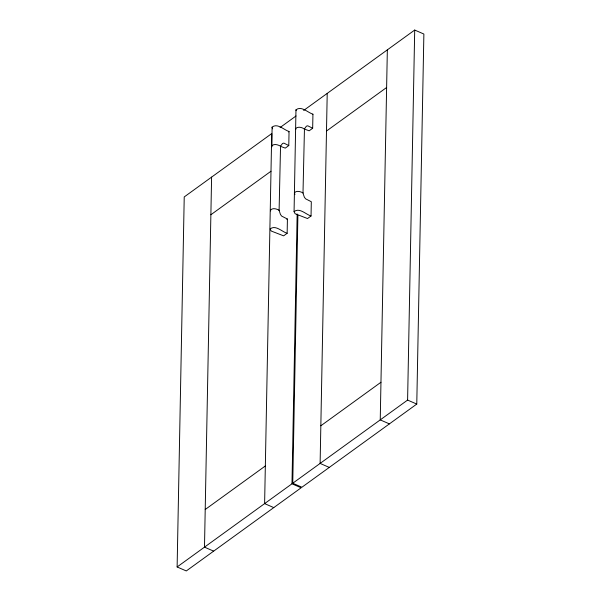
<?xml version="1.0" encoding="UTF-8"?>
<svg xmlns="http://www.w3.org/2000/svg" width="601" height="601" viewBox="0 0 601 601"><rect width="100%" height="100%" fill="white"/><g stroke="black" fill="none" stroke-linecap="round" stroke-linejoin="round"><path stroke-width="0.9" d="M177.122 566.961L291.981 483.797L301.146 487.787L186.295 570.95L177.122 566.961L184.229 196.933L271.72 133.58L264.613 503.608L273.786 507.605M211.597 177.115L204.49 547.143L213.655 551.14M271.922 146.779L272.073 127.149C277.437 122.754 283.89 129.966 289.051 131.491L288.78 145.57L285.265 148.116L280.547 146.351M279.104 210.463L280.539 146.163C278.03 144.773 273.951 143.369 271.712 145.975M287.143 233.293C282.154 231.873 275.468 224.504 270.172 228.958L271.216 231.039L283.627 235.84L287.143 233.293L287.421 219.027L281.696 216.12L280.449 214.467L279.142 210.485M312.67 128.268L307.75 125.789L306.405 126.18L304.452 128.869L302.994 193.161L304.346 197.166L305.593 198.818L311.31 201.726L311.04 215.992L307.524 218.539L295.114 213.738L294.069 211.657L295.97 109.848C301.334 105.453 307.787 112.657 312.941 114.19L312.67 128.268L309.162 130.815L304.444 129.05M291.981 483.797L297.157 214.001M303.655 110.456L414.705 30.05L423.878 34.039L416.771 404.067L301.92 487.231L292.747 483.242L297.893 215.323M327.214 93.395L320.115 463.424L329.28 467.42M387.344 49.86L380.238 419.889L389.403 423.885M292.747 483.242L407.598 400.078L414.705 30.05M280.554 146.171L282.508 143.481L283.852 143.098L288.78 145.57M294.069 211.657C299.366 207.202 306.044 214.565 311.04 215.992M280.081 127.532L296.045 115.97M288.465 131.912L289.051 131.491M312.355 114.611L312.941 114.19M304.226 129.02C302.581 127.51 297.713 126.015 295.609 128.667L295.82 129.478M210.868 214.752L270.998 171.225M326.493 131.033L386.616 87.506M286.835 219.455L287.421 219.027M205.211 509.505L265.334 465.97M320.836 425.786L380.959 382.251M303.204 193.011C300.695 191.621 296.616 190.209 294.377 192.816L294.948 194.469M279.315 210.312C276.798 208.923 272.719 207.518 270.48 210.117L270.69 210.928M407.598 400.078L416.771 404.067M272.651 128.809L272.073 127.149M295.97 109.848L296.18 110.659"/></g></svg>
